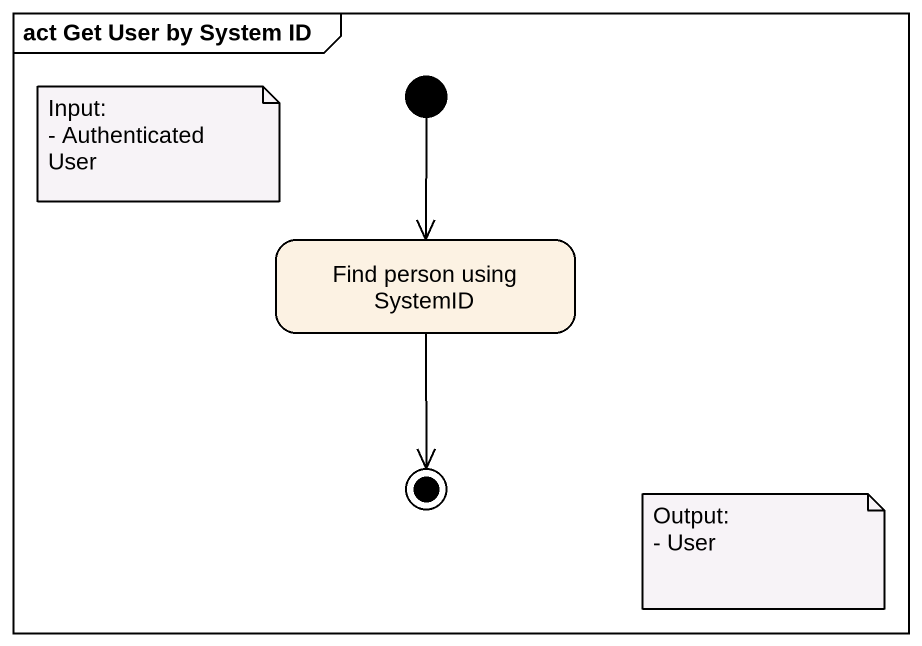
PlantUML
@startuml
mainframe act Get User by System ID
hide empty description
state "Find person using SystemID" as Find_person_using_SystemID
[*] --> Find_person_using_SystemID
Find_person_using_SystemID --> [*]
note as N1
  Input:
  - Authenticated User
end note
note as N2
  Output:
  - User
end note
@enduml
